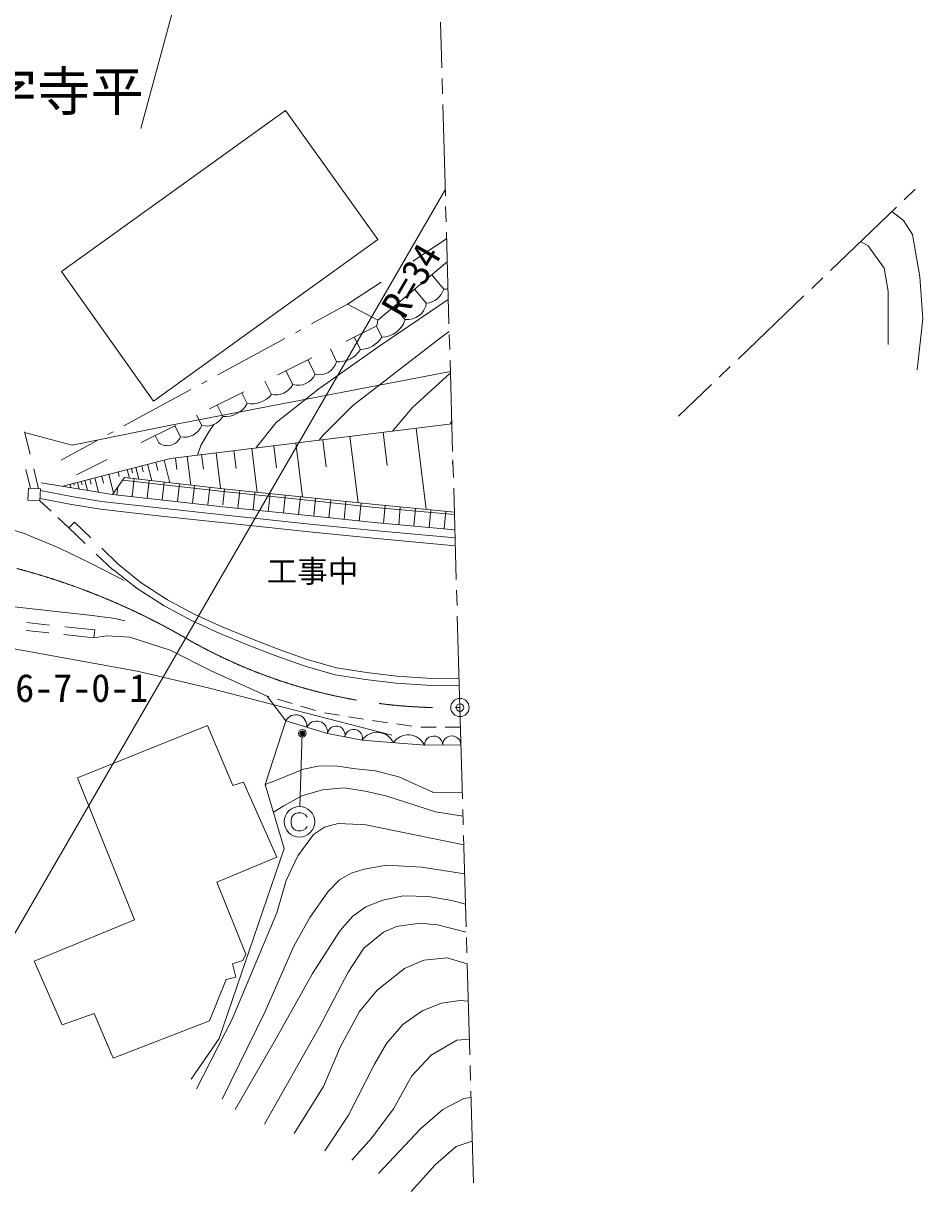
# Model space of a CAD drawing. Units: millimetres at full size, sheet at 1:1000; details may follow other scales. Extents: x 40000 to 680000, y 20000 to 380000.
# Drawn here: x 240758 to 299760, y 243244 to 319606 of the extents above; entities that cross this region are included whole.
import ezdxf
from ezdxf.enums import TextEntityAlignment as Align

# ---------------------------------------------------------------- set-up
doc = ezdxf.new("R2010")
doc.units = ezdxf.units.MM
doc.header["$LTSCALE"] = 1000
doc.header["$PDMODE"] = 32
doc.header["$PDSIZE"] = 500
doc.linetypes.add('CHAIN', pattern=[18.5, 12, -1.5, 3.5, -1.5])
for name, color, linetype, lineweight in [('M-BGD', 7, 'Continuous', 13), ('M-BMK', 2, 'Continuous', 13), ('M-BMK-HTXT', 7, 'Continuous', 13), ('M-BMK-ROW', 30, 'Continuous', 13), ('M-BMK-SRVR', 3, 'Continuous', 13), ('M-STR-HTXT', 7, 'Continuous', 13), ('M-STR-STRC', 7, 'Continuous', 13)]:
    doc.layers.add(name, color=color, linetype=linetype, lineweight=lineweight)
doc.styles.add('ＭＳ ゴシック', font='')
doc.styles.get('ＭＳ ゴシック').set_extended_font_data('MS Gothic')

msp = doc.modelspace()

# ---------------------------------------------------------------- linework, layer by layer
at = {"layer": 'M-BGD'}
for p, q in [((266318, 304002), (268525, 305463)), ((264021, 300122), (268569, 303947)), ((262027, 301160), (264234, 302621)), ((268341, 302151), (267551, 303091)), ((267210, 301215), (266427, 302146)), ((264021, 300122), (262027, 301160)), ((265800, 300152), (265077, 301010)), ((263944, 299747), (264021, 300122)), ((261934, 298750), (263944, 299747)), ((264284, 299000), (263919, 299735)), ((262873, 298189), (262464, 299013)), ((261297, 297388), (260907, 298241)), ((257455, 296529), (259694, 297639)), ((259902, 296569), (259435, 297511)), ((258436, 295896), (257990, 296794)), ((257038, 295241), (256608, 296109)), ((252975, 294307), (255215, 295418)), ((255451, 294648), (255098, 295360)), ((253839, 293803), (253468, 294551)), ((268871, 293316), (250409, 291046)), ((252462, 293211), (252127, 293886)), ((241200, 291331), (240840, 292787)), ((248496, 292085), (250736, 293196)), ((249652, 292072), (249418, 292543)), ((251074, 292464), (250707, 293182)), ((262188, 292494), (262723, 288144)), ((264363, 292761), (264630, 290587)), ((266538, 293029), (267193, 287702)), ((257200, 291881), (257377, 290436)), ((258644, 292058), (259080, 288514)), ((260416, 292276), (260634, 290504)), ((250409, 291046), (243349, 289219)), ((244246, 289978), (246256, 290974)), ((250744, 291087), (250838, 290322)), ((251509, 291181), (251742, 289287)), ((252456, 291298), (252572, 290351)), ((253403, 291414), (253692, 289061)), ((254579, 291559), (254724, 290382)), ((255755, 291703), (256110, 288814)), ((268938, 290955), (268906, 290666)), ((241221, 289081), (240916, 290315)), ((241762, 289058), (241440, 290360)), ((247577, 290313), (247722, 289753)), ((247857, 290386), (247929, 290106)), ((248137, 290458), (248338, 289682)), ((248525, 290559), (248626, 290170)), ((248913, 290659), (249192, 289583)), ((249452, 290798), (249591, 290260)), ((249990, 290937), (250376, 289446)), ((246603, 288683), (241938, 289452)), ((244317, 289470), (244428, 289041)), ((244559, 289532), (244615, 289318)), ((244801, 289595), (244967, 288952)), ((245122, 289678), (245206, 289357)), ((245444, 289761), (245684, 288834)), ((245907, 289881), (246027, 289418)), ((246371, 290001), (246683, 288795)), ((246974, 290157), (247050, 289864)), ((253862, 288884), (247265, 289616)), ((247890, 288540), (248021, 289718)), ((248884, 288430), (249015, 289603)), ((249878, 288319), (250008, 289488)), ((243833, 289345), (243888, 289130)), ((244075, 289407), (244103, 289300)), ((246897, 288650), (246955, 289179)), ((250872, 288209), (251001, 289373)), ((251866, 288099), (251995, 289258)), ((252860, 287989), (252988, 289143)), ((253855, 287997), (253964, 289031)), ((258800, 288362), (253862, 288883)), ((254837, 287775), (254959, 288931)), ((255831, 287670), (255954, 288830)), ((256826, 287565), (256949, 288730)), ((241851, 288268), (242582, 287587)), ((257820, 287460), (257944, 288629)), ((263845, 287832), (258800, 288362)), ((258815, 287371), (258936, 288529)), ((259807, 287251), (259931, 288428)), ((260802, 287146), (260926, 288327)), ((261797, 287042), (261921, 288226)), ((262791, 286937), (262916, 288125)), ((264392, 286779), (264497, 287967)), ((243021, 287178), (243752, 286496)), ((269040, 287370), (263845, 287832)), ((265388, 286691), (265492, 287869)), ((266384, 286602), (266488, 287771)), ((267380, 286514), (267483, 287674)), ((268376, 286425), (268478, 287576)), ((243752, 286496), (244112, 286871)), ((243752, 286496), (244827, 285463)), ((244112, 286871), (245188, 285838)), ((245909, 285145), (246984, 284111)), ((245548, 284770), (246624, 283736)), ((246984, 284111), (246973, 284098)), ((246973, 284098), (248498, 282881)), ((246624, 283736), (246686, 283739)), ((246686, 283739), (248229, 282506)), ((248498, 282881), (250228, 281770)), ((248229, 282506), (249994, 281373)), ((249994, 281373), (251797, 280397)), ((250228, 281770), (252002, 280810)), ((240992, 280272), (242483, 280110)), ((251797, 280397), (253616, 279571)), ((252002, 280810), (253798, 279993)), ((240942, 279754), (242433, 279592)), ((243478, 280002), (245443, 279789)), ((245443, 279789), (245387, 279272)), ((253616, 279571), (255521, 278793)), ((253798, 279993), (255692, 279220)), ((243427, 279484), (245387, 279272)), ((255521, 278793), (257327, 278089)), ((255692, 279220), (257489, 278520)), ((257327, 278089), (259242, 277401)), ((257489, 278520), (259383, 277840)), ((259242, 277401), (261209, 276845)), ((259383, 277840), (261308, 277296)), ((261308, 277296), (263267, 276990)), ((261209, 276845), (263205, 276534)), ((263205, 276534), (265210, 276301)), ((263267, 276990), (265253, 276760)), ((265253, 276760), (267228, 276622)), ((267228, 276622), (269179, 276607)), ((269179, 276607), (269346, 276620)), ((265210, 276301), (267211, 276162)), ((267211, 276162), (269195, 276147)), ((269195, 276147), (269359, 276160)), ((256862, 275414), (256754, 275447)), ((257987, 273826), (256754, 275447)), ((258394, 274954), (257437, 275242)), ((259926, 274493), (258969, 274781)), ((261495, 274187), (260509, 274353)), ((263073, 273923), (262087, 274088)), ((264657, 273701), (263667, 273839)), ((266242, 273481), (265252, 273619)), ((267837, 273414), (266837, 273414)), ((269437, 273414), (268437, 273414)), ((263228, 267000), (269657, 265687)), ((252125, 249662), (254469, 254248)), ((253599, 252981), (251764, 250309))]:
    msp.add_line(p, q, dxfattribs=at)
for points in [[(243275, 303325), (249302, 294806), (264010, 305419), (257949, 313871)], [(241064, 288302), (241097, 289086), (241884, 289053), (241851, 288268)], [(244312, 270091), (248044, 260761), (241464, 258053), (243305, 253871), (245414, 254612), (246647, 251683), (252964, 254134), (254076, 256837), (254703, 257002), (254486, 257883), (255161, 258093), (255366, 258516), (253456, 263228), (257395, 264868), (255196, 269792), (254502, 269584), (252843, 273510)]]:
    msp.add_lwpolyline(points, close=True, dxfattribs=at)
for points in [[(299404, 296852), (299760, 300205), (299574, 302957), (299098, 305751), (298496, 306667), (297742, 307260)], [(297493, 298532), (297500, 302026), (297240, 303526), (296174, 304990), (295673, 305274)], [(256034, 291737), (256050, 291778), (257348, 293394), (260153, 295619), (264088, 298391), (268639, 301467)], [(260158, 292244), (260380, 292534), (262344, 294496), (265440, 296881), (268132, 298971), (268699, 299382)], [(264982, 292838), (266298, 294398), (268768, 296632), (268777, 296639)], [(252188, 291265), (252401, 291903), (252927, 292785), (253253, 293268)], [(268812, 293308), (268815, 293405), (268864, 293561)], [(269036, 287521), (263857, 288029), (258797, 288543), (253864, 289041), (247389, 289792), (246603, 288683)], [(241879, 288934), (243912, 288546), (245884, 288229), (249855, 287780), (253821, 287350), (259781, 286714), (263763, 286319), (269084, 285832)], [(269069, 286363), (263786, 286833), (258815, 287355), (253854, 287879), (246603, 288683)], [(241857, 288409), (243822, 288034), (245814, 287714), (249798, 287263), (253765, 286833), (259728, 286197), (263713, 285802), (269099, 285309)], [(256754, 275447), (253080, 277105), (250404, 278453), (247747, 279317), (246229, 279400), (245387, 279272)], [(253599, 252981), (257868, 265446), (256628, 269649), (257987, 273826)], [(269471, 272244), (267071, 272219), (262995, 272552), (260708, 272995), (257987, 273826)], [(265384, 270139), (263836, 270551), (262576, 270681), (261216, 270868), (260103, 270857), (259139, 270646), (257364, 269932), (256628, 269649)], [(265384, 270139), (267664, 269111), (269559, 269136)], [(264531, 268897), (263184, 269203), (261799, 269424), (260386, 269301), (259026, 268901), (257860, 268254), (257166, 267827)], [(264531, 268897), (267792, 267859), (269604, 267559)], [(254469, 254248), (257394, 261225), (258006, 263336), (258775, 264959), (259805, 266355), (260519, 266841), (261424, 267093), (262866, 267025), (263228, 267000)], [(253795, 248994), (256620, 254749), (258499, 259023), (259550, 260909), (260760, 262617), (261508, 263389), (262265, 263827), (263119, 264088), (264582, 264345), (266900, 264223), (269712, 263773)], [(254659, 248304), (257367, 253026), (259721, 257232), (261553, 260055), (262370, 260997), (263228, 261624), (264337, 262053), (265675, 262328), (267322, 262301), (268867, 262031), (269768, 261782)], [(256589, 247360), (260188, 253731), (262062, 257336), (263100, 258893), (264395, 259955), (265249, 260331), (266789, 260542), (267934, 260427), (269820, 259958)], [(258526, 246740), (260461, 249819), (261574, 252455), (262803, 254744), (263977, 256156), (265766, 257559), (267043, 258106), (268562, 258276), (269880, 257865)], [(260549, 245603), (262082, 247949), (263795, 251282), (264593, 252643), (265651, 253902), (266930, 254783), (268201, 255298), (269426, 255465), (269949, 255427)], [(262317, 244988), (263632, 246446), (265036, 248353), (266249, 250513), (267524, 251876), (269199, 252868), (270020, 252927)], [(270129, 249107), (269660, 249028), (268288, 248310), (266822, 247052), (264061, 244108)], [(270211, 246240), (269145, 245888), (267809, 244712), (266197, 242929)]]:
    msp.add_lwpolyline(points, dxfattribs=at)
for centre, radius, start, end in [((267048, 302580), 1362, 276.91324, 341.68148), ((268338, 303433), 1282, 270.12882, 282.6454), ((265953, 301443), 1277, 263.4163, 350.27579), ((264230, 300645), 1646, 271.87928, 343.35903), ((262793, 299959), 1772, 272.56565, 327.26249), ((261415, 299106), 1722, 266.08116, 327.82903), ((260185, 297685), 1152, 255.78184, 345.02713), ((258785, 297068), 1223, 253.38448, 335.89113), ((257305, 296489), 1276, 257.9313, 332.3315), ((255736, 296305), 1682, 260.24134, 320.74161), ((254007, 295444), 1649, 264.15785, 331.13612), ((252775, 294380), 1210, 255.02782, 331.53401), ((251335, 293642), 1207, 257.51213, 339.05731), ((250213, 292810), 928, 232.76735, 338.05356), ((258632, 273502), 722, 352.73128, 153.31792), ((259993, 273086), 722, 352.73128, 153.31792), ((261283, 272901), 583, 347.3226, 170.74682), ((262427, 272680), 583, 347.3226, 170.74682), ((263968, 271899), 1171, 24.52333, 146.14645), ((266006, 271733), 1171, 24.52333, 146.14645), ((267671, 272225), 600, 0.57991, 180.60371), ((268871, 272238), 600, 0.57991, 180.60371)]:
    msp.add_arc(centre, radius, start, end, dxfattribs=at)
at = {"layer": 'M-BMK'}
for p, q in [((268206, 316680), (268121, 319679)), ((268255, 314981), (268226, 315981)), ((268445, 308284), (268275, 314281)), ((299256, 308715), (298535, 308022)), ((268494, 306584), (268465, 307584)), ((298030, 307538), (293703, 303382)), ((268684, 299887), (268513, 305885)), ((293198, 302897), (292476, 302204)), ((291971, 301719), (287644, 297564)), ((268733, 298188), (268704, 299187)), ((268923, 291491), (268752, 297488)), ((287139, 297079), (286418, 296386)), ((285913, 295901), (283749, 293823)), ((268971, 289791), (268943, 290791)), ((269162, 283094), (268991, 289091)), ((269210, 281395), (269182, 282394)), ((269401, 274697), (269230, 280695)), ((269401, 274697), (269572, 268700)), ((269592, 268000), (269620, 267000)), ((269640, 266301), (269811, 260303)), ((269830, 259603), (269859, 258604)), ((269879, 257904), (270050, 251907)), ((270069, 251207), (270098, 250207)), ((270118, 249508), (270288, 243510))]:
    msp.add_line(p, q, dxfattribs=at)
at = {"layer": 'M-BMK', "linetype": 'CHAIN'}
for centre, radius, start, end in [((228866, 240307), 45000, 59.94278, 83.68759), ((268434, 308684), 34000, 239.94273, 271.62998)]:
    msp.add_arc(centre, radius, start, end, dxfattribs=at)
at = {"layer": 'M-BMK-HTXT'}
msp.add_line((258906, 268186), (259059, 273006), dxfattribs=at)
for radius in [150, 120, 90, 60, 30, 20]:
    msp.add_circle((259059, 273006), radius, dxfattribs=at)
msp.add_point((259059, 273006), dxfattribs=at)
at = {"layer": 'M-BMK-ROW', "color": 7}
for p, q in [((262027, 301160), (259661, 299872)), ((258959, 299490), (258607, 299299)), ((257905, 298916), (253513, 296526)), ((251756, 295569), (247365, 293179)), ((252810, 296143), (252459, 295952)), ((246662, 292797), (246311, 292605)), ((245608, 292223), (243243, 290935))]:
    msp.add_line(p, q, dxfattribs=at)
at = {"layer": 'M-BMK-ROW'}
for p, q in [((268774, 296747), (250317, 293215)), ((243960, 291907), (240848, 292755)), ((243960, 291907), (250317, 293215)), ((240033, 278564), (248237, 277083)), ((248237, 277083), (252886, 275981)), ((264934, 272892), (252886, 275981))]:
    msp.add_line(p, q, dxfattribs=at)
at = {"layer": 'M-BMK-SRVR'}
msp.add_circle((269401, 274697), 600, dxfattribs=at)
msp.add_point((269401, 274697), dxfattribs=at)
at = {"layer": 'M-STR-HTXT'}
for p, q in [((248466, 312701), (252647, 328145)), ((268434, 308684), (236354, 253248))]:
    msp.add_line(p, q, dxfattribs=at)
at = {"layer": 'M-STR-STRC'}
for p, q in [((258374, 267495), (258324, 267295)), ((258324, 267295), (258324, 267095)), ((258474, 267645), (258374, 267495)), ((258624, 267745), (258474, 267645)), ((258774, 267795), (258624, 267745)), ((258974, 267795), (258774, 267795)), ((259124, 267745), (258974, 267795)), ((259274, 267645), (259124, 267745)), ((259374, 267495), (259274, 267645)), ((258324, 267095), (258374, 266895)), ((258374, 266895), (258474, 266745)), ((258474, 266745), (258624, 266645)), ((258624, 266645), (258774, 266595)), ((258774, 266595), (258974, 266595)), ((258974, 266595), (259124, 266645)), ((259124, 266645), (259274, 266745)), ((259274, 266745), (259374, 266895))]:
    msp.add_line(p, q, dxfattribs=at)
for points in [[(227087, 288811), (230406, 288413), (233311, 287960), (236664, 287279), (238999, 286693), (240824, 286111), (243097, 285179), (245253, 284138), (247376, 283034)], [(215488, 284037), (245279, 280745), (246788, 280542), (247419, 280388)]]:
    msp.add_lwpolyline(points, dxfattribs=at)
msp.add_circle((258874, 267195), 1000, dxfattribs=at)

# ---------------------------------------------------------------- texts
at = {"layer": 'M-BMK-HTXT', "style": 'ＭＳ ゴシック'}
msp.add_text('字寺平', height=2566, dxfattribs=at).set_placement((243418, 315150), align=Align.MIDDLE_CENTER)
msp.add_text('R=34', height=1833, rotation=59.943, dxfattribs=at).set_placement((266229, 299838), align=Align.BOTTOM_LEFT)
msp.add_text('工事中', height=1466, dxfattribs=at).set_placement((256728, 282469), align=Align.BOTTOM_LEFT)
at = {"layer": 'M-BMK-SRVR', "style": 'ＭＳ ゴシック'}
msp.add_text('346-7-0-1', height=1833, dxfattribs=at).set_placement((237736, 274516), align=Align.BOTTOM_LEFT)

doc.saveas('drawing.dxf')
